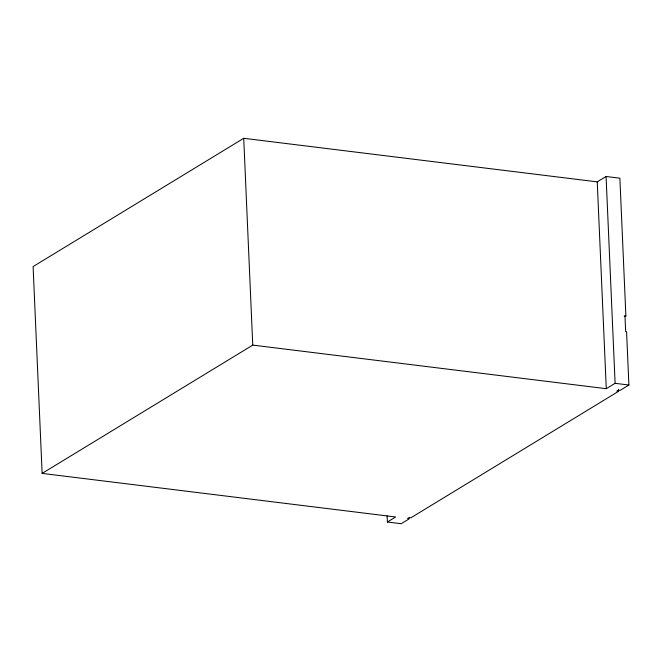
<?xml version="1.0" encoding="UTF-8"?>
<svg xmlns="http://www.w3.org/2000/svg" width="662" height="662" viewBox="0 0 662 662"><rect width="100%" height="100%" fill="white"/><g stroke="black" fill="none" stroke-linecap="round" stroke-linejoin="round"><path stroke-width="0.99" d="M624.407 316.535A51.024 23.493 -83 0 1 625.888 316.097L619.872 178.186L606.078 176.489L597.24 181.868L243.724 138.292L33.1 266.571L42.128 473.396L395.644 516.981L387.386 522.012L387.121 515.839M42.128 473.396L252.752 345.117L606.276 388.693L615.106 383.315L628.9 385.019L626.575 331.77L625.656 331.654L624.969 315.989L625.888 316.097M618.482 389.248L618.573 391.308L410.937 517.767L409.099 517.543L407.602 518.454L409.439 518.677L401.18 523.708L387.386 522.012M628.9 385.019L620.062 390.398L618.225 390.166L616.736 391.077L618.573 391.308M606.078 176.489L615.106 383.315M597.24 181.868L606.276 388.693M243.724 138.292L252.752 345.117M624.233 316.179A51.024 23.493 -83 0 1 624.969 315.989"/></g></svg>
